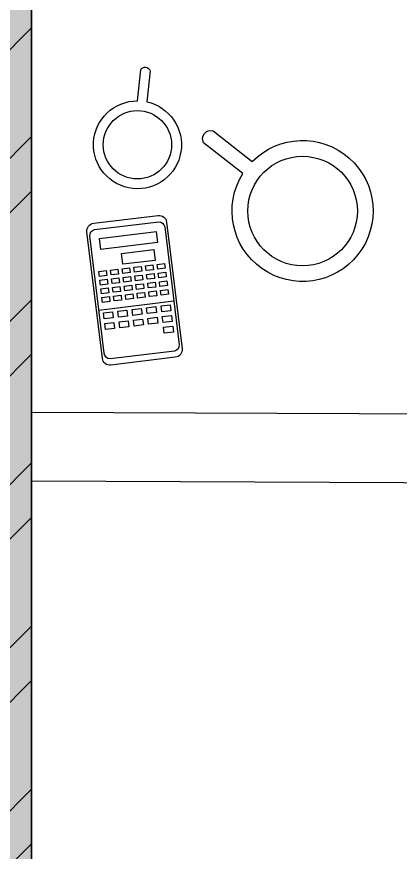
# Model space of a CAD drawing. Header units: metres. Extents: x 113 to 8702, y -1158 to 1243.
# Drawn here: x 5917.98 to 5918.308, y -729.468 to -728.752 of the extents above; entities that cross this region are included whole.
import ezdxf

# ---------------------------------------------------------------- set-up
doc = ezdxf.new("R2010")
doc.units = ezdxf.units.M
doc.header["$MEASUREMENT"] = 0
doc.layers.add('PINK', color=6, linetype='Continuous')
doc.layers.add('YELLOW', color=2, linetype='Continuous')

msp = doc.modelspace()

# ---------------------------------------------------------------- hatches: boundary and pattern name
at = {"layer": 'YELLOW'}
h = msp.add_hatch(dxfattribs=at)
h.set_pattern_fill('ANSI32', color=36, scale=0.263544)
h.set_pattern_definition([(45, (0.55346, 22.75361), (-0.0698827234, 0.0698827234), []), (45, (0.60005, 22.75361), (-0.0698827234, 0.0698827234), [])])
h.paths.add_polyline_path([(5918.77449, -728.03661), (5917.83471, -728.03661), (5914.98809, -728.0366), (5914.98809, -728.09782), (5914.98809, -728.09782), (5914.98809, -728.12951), (5914.98809, -728.19681), (5915.54497, -728.19681), (5915.54497, -728.19474), (5915.57243, -728.19474), (5915.60978, -728.19477), (5915.60978, -728.19474), (5915.63723, -728.19474), (5917.83471, -728.19682), (5917.83471, -729.9775), (5916.47001, -729.9775), (5916.47001, -730.13563), (5917.99284, -730.13563), (5917.99284, -728.19474), (5918.77449, -728.19474)])
h = msp.add_hatch(color=97, dxfattribs=at)
h.dxf.hatch_style = 1
h.paths.add_polyline_path([(5916.40165, -730.13563), (5917.99284, -730.13563), (5917.99284, -728.19474), (5918.77449, -728.19474), (5918.77449, -728.03661), (5917.83471, -728.03661), (5914.98809, -728.0366), (5914.98809, -728.19681), (5917.83471, -728.19682), (5917.83471, -729.9775), (5916.47001, -729.9775), (5916.26079, -729.9775), (5916.26079, -730.72548), (5916.40165, -730.72548)])

# ---------------------------------------------------------------- linework, layer by layer
at = {"color": 250}
msp.add_line((5918.05052, -729.00357), (5918.11457, -728.99576), dxfattribs=at)
at = {"color": 250, "flags": 128}
for points in [[(5918.08346, -728.82439), (5918.08632, -728.79788, -0.664423), (5918.09442, -728.79875), (5918.09156, -728.82526, -18.435576)], [(5918.17371, -728.88672), (5918.14017, -728.86025, -0.664423), (5918.14826, -728.84999), (5918.1818, -728.87647, -18.435576)], [(5918.04604, -728.92928), (5918.1011, -728.92257, -0.414214), (5918.10849, -728.92835), (5918.12171, -729.03669, -0.414214), (5918.11592, -729.04408), (5918.06086, -729.0508, -0.414214), (5918.05347, -729.04502), (5918.04025, -728.93667, -0.414214)], [(5918.04669, -728.93463), (5918.10175, -728.92791, -0.342232), (5918.10681, -728.9322), (5918.11916, -729.0334, -0.401443), (5918.11527, -729.03873), (5918.06021, -729.04545, -0.395088), (5918.05503, -729.04049), (5918.04276, -728.94002, -0.381154)]]:
    msp.add_lwpolyline(points, format="xyb", close=True, dxfattribs=at)
for points in [[(5918.05089, -728.94221), (5918.09949, -728.93628), (5918.10065, -728.94579), (5918.05205, -728.95172)], [(5918.06998, -728.95524), (5918.09758, -728.95187), (5918.09871, -728.96108), (5918.07111, -728.96444)], [(5918.07042, -728.96817), (5918.07677, -728.9674), (5918.07727, -728.97153), (5918.07093, -728.9723)], [(5918.08043, -728.96695), (5918.08678, -728.96618), (5918.08728, -728.97031), (5918.08094, -728.97108)], [(5918.09045, -728.96573), (5918.09679, -728.96496), (5918.09729, -728.96909), (5918.09095, -728.96986)], [(5918.10046, -728.96451), (5918.1068, -728.96373), (5918.10731, -728.96786), (5918.10096, -728.96864)], [(5918.0504, -728.97062), (5918.05674, -728.96984), (5918.05724, -728.97397), (5918.0509, -728.97475)], [(5918.06041, -728.96939), (5918.06675, -728.96862), (5918.06726, -728.97275), (5918.06091, -728.97352)], [(5918.07133, -728.9756), (5918.07767, -728.97482), (5918.07817, -728.97895), (5918.07183, -728.97973)], [(5918.08134, -728.97437), (5918.08768, -728.9736), (5918.08819, -728.97773), (5918.08184, -728.9785)], [(5918.09135, -728.97315), (5918.0977, -728.97238), (5918.0982, -728.97651), (5918.09186, -728.97728)], [(5918.10137, -728.97193), (5918.10771, -728.97116), (5918.10821, -728.97529), (5918.10187, -728.97606)], [(5918.0513, -728.97804), (5918.05765, -728.97726), (5918.05815, -728.98139), (5918.05181, -728.98217)], [(5918.06132, -728.97682), (5918.06766, -728.97604), (5918.06816, -728.98017), (5918.06182, -728.98095)], [(5918.07223, -728.98302), (5918.07858, -728.98224), (5918.07908, -728.98637), (5918.07274, -728.98715)], [(5918.08225, -728.9818), (5918.08859, -728.98102), (5918.08909, -728.98515), (5918.08275, -728.98593)], [(5918.09226, -728.98057), (5918.0986, -728.9798), (5918.09911, -728.98393), (5918.09276, -728.9847)], [(5918.10227, -728.97935), (5918.10861, -728.97858), (5918.10912, -728.98271), (5918.10277, -728.98348)], [(5918.05221, -728.98546), (5918.05855, -728.98469), (5918.05906, -728.98882), (5918.05271, -728.98959)], [(5918.06222, -728.98424), (5918.06856, -728.98347), (5918.06907, -728.9876), (5918.06272, -728.98837)], [(5918.08315, -728.98922), (5918.08949, -728.98845), (5918.09, -728.99258), (5918.08366, -728.99335)], [(5918.09316, -728.988), (5918.09951, -728.98722), (5918.10001, -728.99135), (5918.09367, -728.99213)], [(5918.10318, -728.98678), (5918.10952, -728.986), (5918.11002, -728.99013), (5918.10368, -728.99091)], [(5918.05311, -728.99288), (5918.05946, -728.99211), (5918.05996, -728.99624), (5918.05362, -728.99701)], [(5918.06313, -728.99166), (5918.06947, -728.99089), (5918.06997, -728.99502), (5918.06363, -728.99579)], [(5918.07314, -728.99044), (5918.07948, -728.98967), (5918.07999, -728.9938), (5918.07364, -728.99457)], [(5918.0667, -729.0046), (5918.0745, -729.00365), (5918.07513, -729.00873), (5918.06732, -729.00968)], [(5918.07902, -729.0031), (5918.08683, -729.00214), (5918.08745, -729.00723), (5918.07964, -729.00818)], [(5918.09134, -729.00159), (5918.09915, -729.00064), (5918.09977, -729.00572), (5918.09196, -729.00668)], [(5918.10367, -729.00009), (5918.11147, -728.99914), (5918.11209, -729.00422), (5918.10429, -729.00517)], [(5918.05437, -729.0061), (5918.06218, -729.00515), (5918.0628, -729.01023), (5918.055, -729.01119)], [(5918.09246, -729.01073), (5918.10027, -729.00978), (5918.10089, -729.01486), (5918.09308, -729.01581)], [(5918.10478, -729.00922), (5918.11259, -729.00827), (5918.11321, -729.01336), (5918.1054, -729.01431)], [(5918.05549, -729.01524), (5918.0633, -729.01429), (5918.06392, -729.01937), (5918.05611, -729.02032)], [(5918.06781, -729.01374), (5918.07562, -729.01278), (5918.07624, -729.01787), (5918.06843, -729.01882)], [(5918.08014, -729.01223), (5918.08794, -729.01128), (5918.08856, -729.01636), (5918.08076, -729.01731)], [(5918.1059, -729.01836), (5918.1137, -729.01741), (5918.11432, -729.02249), (5918.10652, -729.02344)]]:
    msp.add_lwpolyline(points, close=True, dxfattribs=at)
at = {"color": 250}
for centre, radius in [((5918.08349, -728.86206), 0.02928), ((5918.22487, -728.91879), 0.04693)]:
    msp.add_circle(centre, radius, dxfattribs=at)
at = {"layer": 'PINK', "color": 1}
msp.add_line((5917.99284, -728.19474), (5917.99284, -730.79354), dxfattribs=at)
at = {"layer": 'PINK', "color": 6}
msp.add_lwpolyline([(5917.99284, -730.13563), (5916.40165, -730.13563), (5917.99284, -730.13563), (5917.99284, -728.19474), (5918.77449, -728.19474), (5918.77449, -728.03661), (5917.83471, -728.03661), (5914.98809, -728.0366), (5914.98809, -728.19681), (5917.83471, -728.19682), (5917.83471, -729.9775), (5916.47001, -729.9775)], dxfattribs=at)
at = {"layer": 'YELLOW', "color": 5}
msp.add_lwpolyline([(5917.99284, -729.14991), (5918.69411, -729.15304), (5918.69411, -729.09436), (5917.99284, -729.09124)], close=True, dxfattribs=at)

doc.saveas('drawing.dxf')
